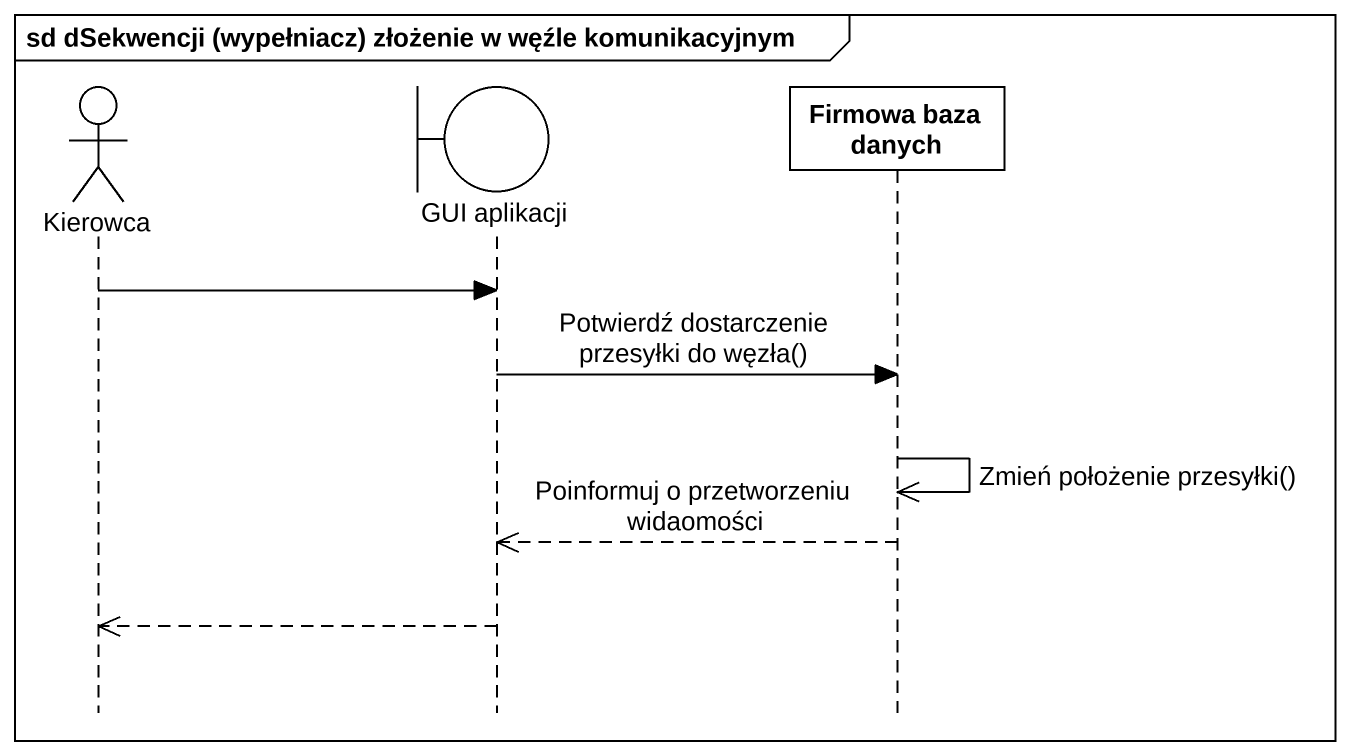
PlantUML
@startuml
mainframe sd dSekwencji (wypełniacz) złożenie w węźle komunikacyjnym
hide footbox
actor Kierowca
boundary "GUI aplikacji" as GUI_aplikacji
participant "Firmowa baza danych" as Firmowa_baza_danych

Kierowca -> GUI_aplikacji
GUI_aplikacji -> Firmowa_baza_danych : Potwierdź dostarczenie przesyłki do węzła()
Firmowa_baza_danych ->> Firmowa_baza_danych : Zmień położenie przesyłki()
Firmowa_baza_danych -->> GUI_aplikacji : Poinformuj o przetworzeniu widaomości
GUI_aplikacji -->> Kierowca
@enduml
